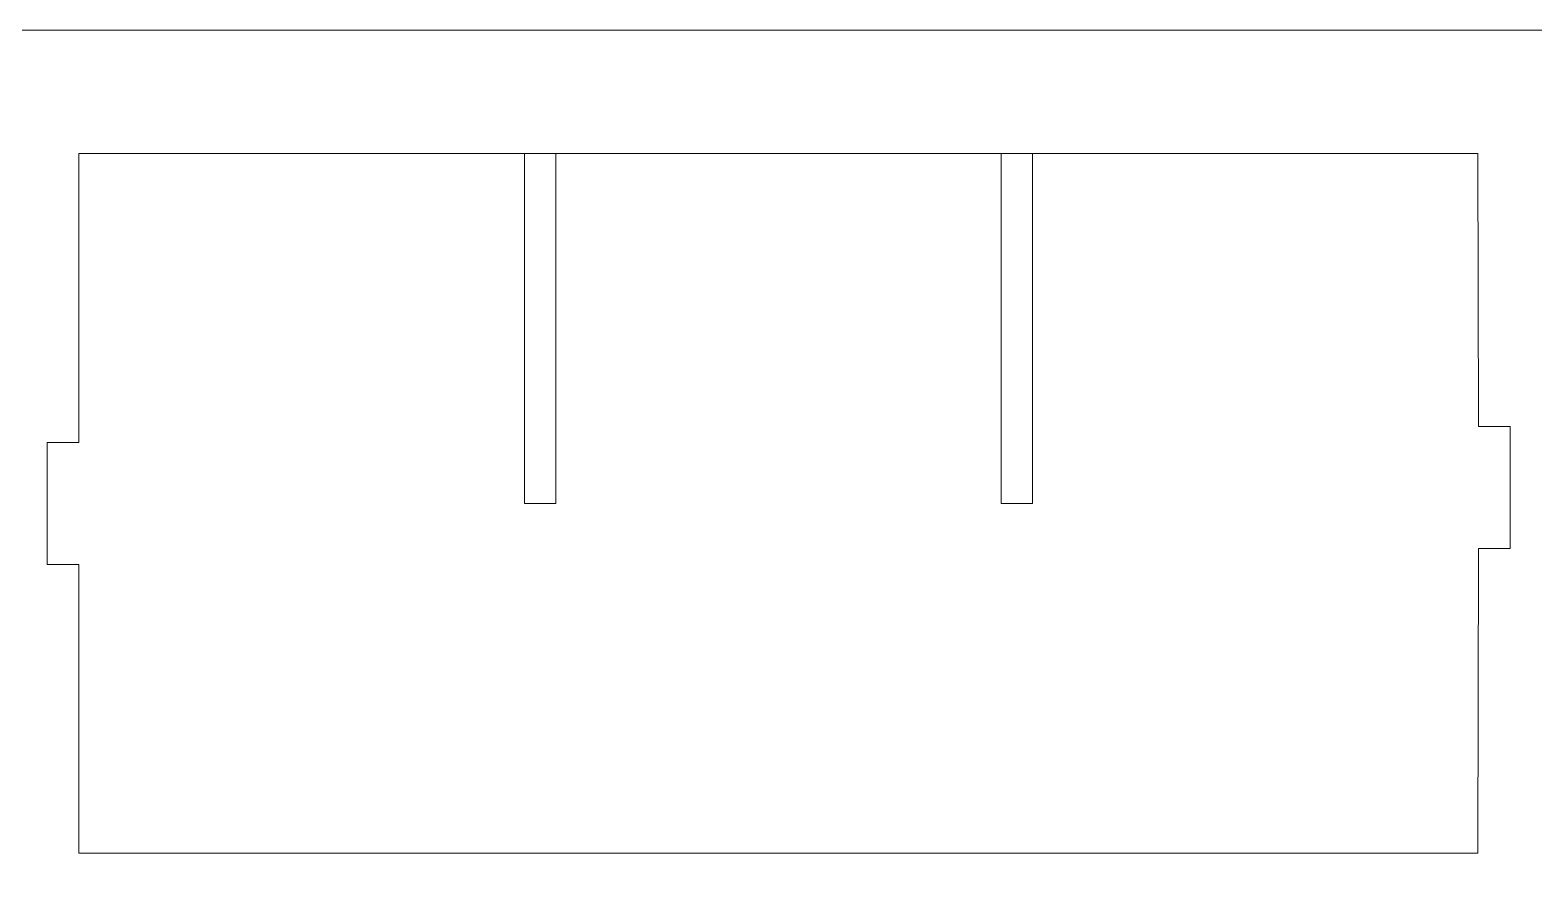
# Model space of a CAD drawing. Header units: inches. Extents: x 5.7 to 37.7, y 3.3 to 21.3.
# Drawn here: x 26.61 to 32.78, y 17.89 to 21.33 of the extents above; entities that cross this region are included whole.
import ezdxf

# ---------------------------------------------------------------- set-up
doc = ezdxf.new("R2010")
doc.units = ezdxf.units.IN
doc.header["$MEASUREMENT"] = 0
doc.layers.add('LASER MAGENTA', color=6, linetype='Continuous', lineweight=0, true_color=0xff00ff)

msp = doc.modelspace()

# ---------------------------------------------------------------- linework, layer by layer
at = {"layer": 'LASER MAGENTA'}
for p, q in [((26.8085, 20.8247), (32.5485, 20.8247)), ((26.8085, 20.8247), (26.8085, 19.6397)), ((32.5485, 20.8247), (32.5505, 19.7047)), ((32.6805, 19.7047), (32.5505, 19.7047)), ((32.6805, 19.2047), (32.6805, 19.7047)), ((26.6785, 19.1397), (26.6785, 19.6397)), ((26.6785, 19.6397), (26.8085, 19.6397)), ((32.5505, 19.2047), (32.5485, 17.9547)), ((32.5505, 19.2047), (32.6805, 19.2047)), ((26.8085, 19.1397), (26.6785, 19.1397)), ((26.8085, 19.1397), (26.8085, 17.9547)), ((32.5485, 17.9547), (26.8085, 17.9547))]:
    msp.add_line(p, q, dxfattribs=at)
for points in [[(5.6649, 3.3315), (37.6649, 3.3315), (37.6649, 21.3315), (5.6649, 21.3315)], [(19.6649, 9.3315), (19.6649, 21.3315), (37.6649, 21.3315), (37.6649, 9.3315)], [(28.6365, 20.8247), (28.7645, 20.8247), (28.7645, 19.3897), (28.6365, 19.3897)], [(30.5925, 20.8247), (30.7205, 20.8247), (30.7205, 19.3897), (30.5925, 19.3897)]]:
    msp.add_lwpolyline(points, close=True, dxfattribs=at)

doc.saveas('drawing.dxf')
